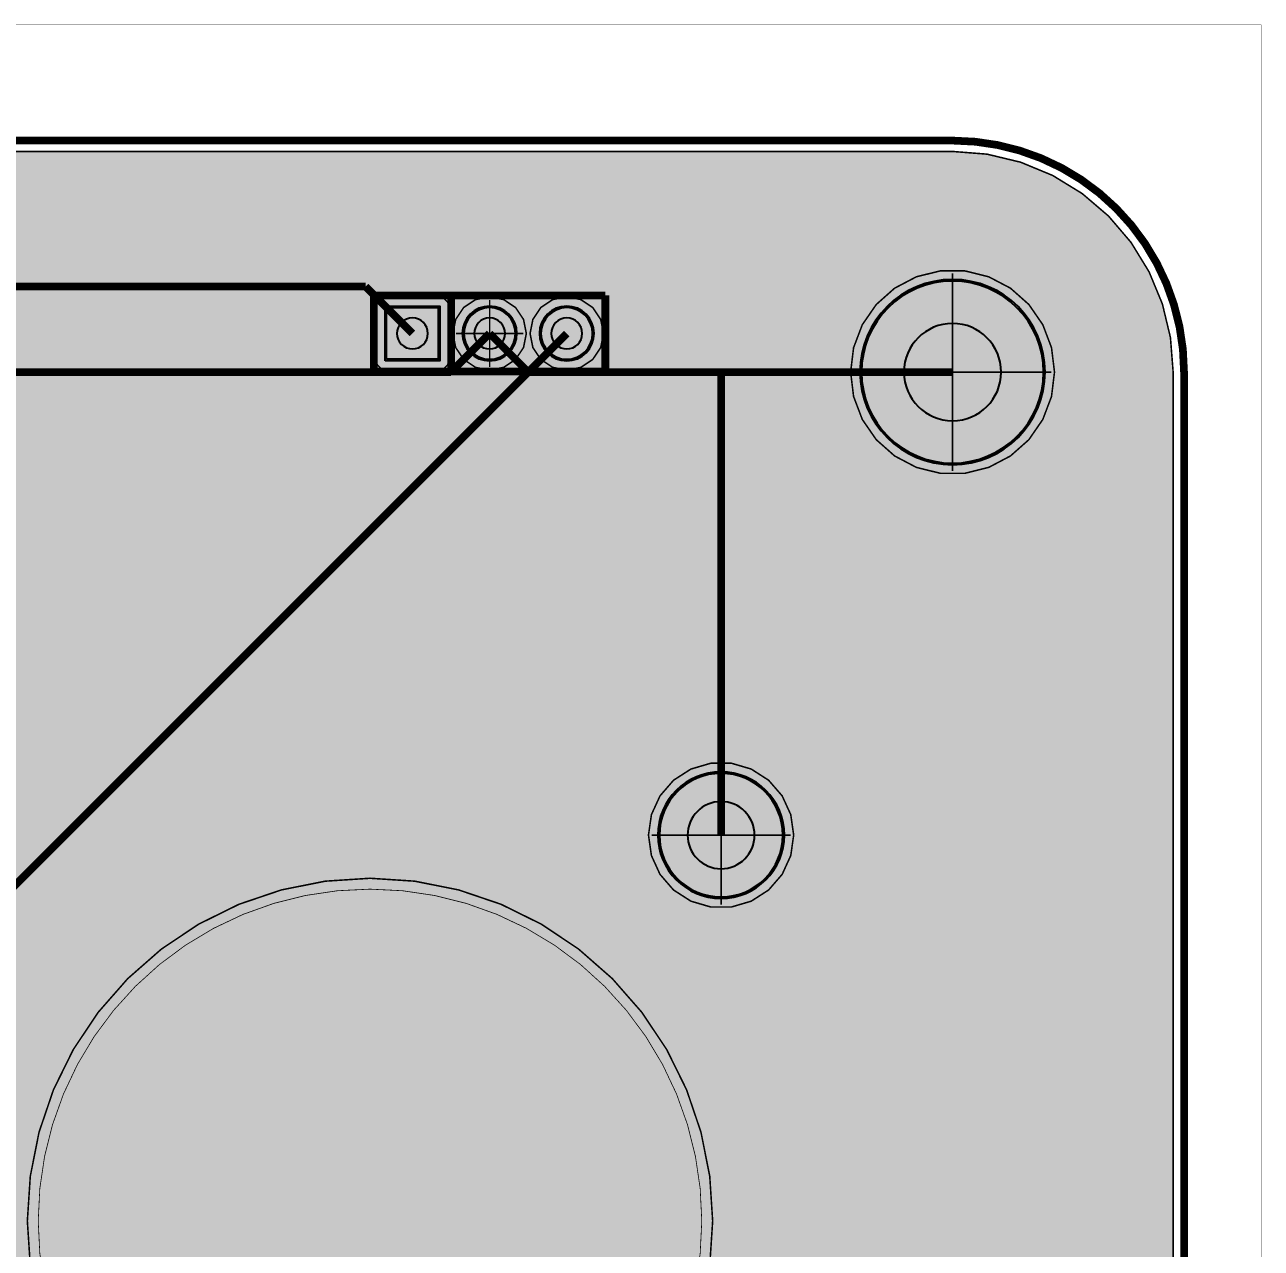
# Model space of a CAD drawing. Header units: millimetres. Extents: x -10 to 141, y 8 to 88.
# Drawn here: x 100.27 to 140.97, y 47.36 to 87.63 of the extents above; entities that cross this region are included whole.
import ezdxf

# ---------------------------------------------------------------- set-up
doc = ezdxf.new("R2010")
doc.units = ezdxf.units.MM
doc.header["$MEASUREMENT"] = 0
for name, color, linetype, true_color in [('Board-Outline-Layer', 7, 'Continuous', 0xff00ff), ('Bottom-Layer', 7, 'Continuous', 0x0000ff), ('Bottom-Paste-Mask-Layer', 7, 'Continuous', 0x800000), ('Bottom-Solder-Mask-Layer', 7, 'Continuous', 0xaa00ff), ('Hole-Layer', 7, 'Continuous', 0x222222), ('Multi-Layer', 7, 'Continuous', 0xc0c0c0), ('Top-Layer', 7, 'Continuous', 0xff0000), ('Top-Paste-Mask-Layer', 7, 'Continuous', 0x808080), ('Top-Silkscreen-Layer', 7, 'Continuous', 0xffcc00), ('Top-Solder-Mask-Layer', 7, 'Continuous', 0x800080)]:
    doc.layers.add(name, color=color, linetype=linetype, true_color=true_color)

msp = doc.modelspace()

# ---------------------------------------------------------------- hatches: boundary and pattern name
at = {"layer": 'Bottom-Layer'}
for points in [[(127.813, 76.2, 1), (133.807, 76.2, 1)], [(112.181, 76.621), (112.181, 78.321), (113.881, 78.321), (113.881, 76.621)], [(114.721, 77.471, 1), (116.421, 77.471, 1)], [(117.261, 77.471, 1), (118.961, 77.471, 1)], [(121.158, 60.96, 1), (125.222, 60.96, 1)]]:
    msp.add_hatch(color=256, dxfattribs=at).paths.add_polyline_path(points)
at = {"layer": 'Bottom-Paste-Mask-Layer'}
for points in [[(127.813, 76.2, 1), (133.807, 76.2, 1)], [(112.181, 76.621), (112.181, 78.321), (113.881, 78.321), (113.881, 76.621)], [(114.721, 77.471, 1), (116.421, 77.471, 1)], [(117.261, 77.471, 1), (118.961, 77.471, 1)], [(121.158, 60.96, 1), (125.222, 60.96, 1)]]:
    msp.add_hatch(color=256, dxfattribs=at).paths.add_polyline_path(points)
at = {"layer": 'Bottom-Solder-Mask-Layer'}
for points in [[(127.762, 76.2, 1), (133.858, 76.2, 1)], [(112.13, 76.57), (112.13, 78.372), (113.931, 78.372), (113.931, 76.57)], [(114.67, 77.471, 1), (116.471, 77.471, 1)], [(117.21, 77.471, 1), (119.011, 77.471, 1)], [(121.107, 60.96, 1), (125.273, 60.96, 1)]]:
    msp.add_hatch(color=256, dxfattribs=at).paths.add_polyline_path(points)
at = {"layer": 'Hole-Layer'}
for points in [[(112.521, 77.471, 1), (113.541, 77.471, 1)], [(115.061, 77.471, 1), (116.081, 77.471, 1)], [(117.601, 77.471, 1), (118.621, 77.471, 1)], [(129.21, 76.2, 1), (132.41, 76.2, 1)], [(122.085, 60.96, 1), (124.295, 60.96, 1)]]:
    msp.add_hatch(color=256, dxfattribs=at).paths.add_polyline_path(points)
at = {"layer": 'Multi-Layer'}
for points in [[(127.813, 76.2, 1), (133.807, 76.2, 1)], [(127.813, 76.2, 1), (133.807, 76.2, 1)], [(127.813, 76.2, 1), (133.807, 76.2, 1)], [(112.181, 76.621), (112.181, 78.321), (113.881, 78.321), (113.881, 76.621)], [(112.181, 76.621), (112.181, 78.321), (113.881, 78.321), (113.881, 76.621)], [(112.181, 76.621), (112.181, 78.321), (113.881, 78.321), (113.881, 76.621)], [(114.721, 77.471, 1), (116.421, 77.471, 1)], [(114.721, 77.471, 1), (116.421, 77.471, 1)], [(114.721, 77.471, 1), (116.421, 77.471, 1)], [(117.261, 77.471, 1), (118.961, 77.471, 1)], [(117.261, 77.471, 1), (118.961, 77.471, 1)], [(117.261, 77.471, 1), (118.961, 77.471, 1)], [(121.158, 60.96, 1), (125.222, 60.96, 1)], [(121.158, 60.96, 1), (125.222, 60.96, 1)], [(121.158, 60.96, 1), (125.222, 60.96, 1)], [(100.711, 48.26, 1), (122.555, 48.26, 1)]]:
    msp.add_hatch(color=256, dxfattribs=at).paths.add_polyline_path(points)
at = {"layer": 'Top-Layer'}
for points in [[(1.628, 76.2), (1.718, 77.336), (1.984, 78.444), (2.42, 79.497), (3.015, 80.469), (3.755, 81.335), (4.622, 82.075), (5.593, 82.671), (6.646, 83.107), (7.754, 83.373), (8.89, 83.462), (130.81, 83.462), (131.946, 83.373), (133.054, 83.107), (134.107, 82.671), (135.079, 82.075), (135.945, 81.335), (136.685, 80.469), (137.281, 79.497), (137.717, 78.444), (137.983, 77.336), (138.072, 76.2), (138.072, 20.32), (137.983, 19.184), (137.717, 18.076), (137.281, 17.023), (136.685, 16.052), (135.945, 15.185), (135.079, 14.445), (134.107, 13.85), (133.054, 13.414), (131.946, 13.148), (130.81, 13.058), (8.89, 13.058), (7.754, 13.148), (6.646, 13.414), (5.593, 13.85), (4.622, 14.445), (3.755, 15.185), (3.015, 16.052), (2.42, 17.023), (1.984, 18.076), (1.718, 19.184), (1.628, 20.32)], [(127.455, 76.2), (127.552, 75.397), (127.839, 74.641), (128.299, 73.975), (128.904, 73.439), (129.62, 73.063), (130.406, 72.869), (131.215, 72.869), (132, 73.063), (132.716, 73.439), (133.322, 73.975), (133.781, 74.641), (134.068, 75.397), (134.166, 76.2), (134.068, 77.003), (133.781, 77.759), (133.322, 78.425), (132.716, 78.962), (132, 79.337), (131.215, 79.531), (130.406, 79.531), (129.62, 79.337), (128.904, 78.962), (128.299, 78.425), (127.839, 77.759), (127.552, 77.003)], [(127.813, 76.2, 1), (133.807, 76.2, 1)], [(113.881, 76.263), (114.06, 76.311), (114.191, 76.442), (114.239, 76.621), (114.239, 78.321), (114.191, 78.5), (114.06, 78.631), (113.881, 78.679), (112.181, 78.679), (112.001, 78.631), (111.87, 78.5), (111.822, 78.321), (111.822, 76.621), (111.87, 76.442), (112.001, 76.311), (112.181, 76.263)], [(114.362, 77.471), (114.454, 77.008), (114.716, 76.617), (115.108, 76.355), (115.571, 76.263), (116.033, 76.355), (116.425, 76.617), (116.687, 77.008), (116.779, 77.471), (116.687, 77.933), (116.425, 78.325), (116.033, 78.587), (115.571, 78.679), (115.108, 78.587), (114.716, 78.325), (114.454, 77.933)], [(116.902, 77.471), (116.994, 77.008), (117.256, 76.617), (117.648, 76.355), (118.111, 76.263), (118.573, 76.355), (118.965, 76.617), (119.227, 77.008), (119.319, 77.471), (119.227, 77.933), (118.965, 78.325), (118.573, 78.587), (118.111, 78.679), (117.648, 78.587), (117.256, 78.325), (116.994, 77.933)], [(112.181, 76.621), (112.181, 78.321), (113.881, 78.321), (113.881, 76.621)], [(114.721, 77.471, 1), (116.421, 77.471, 1)], [(117.261, 77.471, 1), (118.961, 77.471, 1)], [(120.8, 60.96), (120.897, 60.287), (121.18, 59.668), (121.625, 59.154), (122.197, 58.786), (122.85, 58.594), (123.53, 58.594), (124.183, 58.786), (124.755, 59.154), (125.201, 59.668), (125.484, 60.287), (125.58, 60.96), (125.484, 61.634), (125.201, 62.252), (124.755, 62.766), (124.183, 63.134), (123.53, 63.326), (122.85, 63.326), (122.197, 63.134), (121.625, 62.766), (121.18, 62.252), (120.897, 61.634)], [(121.158, 60.96, 1), (125.222, 60.96, 1)], [(100.353, 48.26), (100.45, 46.788), (100.737, 45.341), (101.212, 43.943), (101.864, 42.62), (102.684, 41.393), (103.657, 40.284), (104.766, 39.311), (105.993, 38.491), (107.316, 37.839), (108.714, 37.364), (110.161, 37.076), (111.633, 36.98), (113.106, 37.076), (114.553, 37.364), (115.95, 37.839), (117.273, 38.491), (118.5, 39.311), (119.61, 40.284), (120.582, 41.393), (121.402, 42.62), (122.055, 43.943), (122.529, 45.341), (122.817, 46.788), (122.913, 48.26), (122.817, 49.732), (122.529, 51.18), (122.055, 52.577), (121.402, 53.9), (120.582, 55.127), (119.61, 56.236), (118.5, 57.209), (117.273, 58.029), (115.95, 58.682), (114.553, 59.156), (113.106, 59.444), (111.633, 59.54), (110.161, 59.444), (108.714, 59.156), (107.316, 58.682), (105.993, 58.029), (104.766, 57.209), (103.657, 56.236), (102.684, 55.127), (101.864, 53.9), (101.212, 52.577), (100.737, 51.18), (100.45, 49.732)]]:
    msp.add_hatch(color=256, dxfattribs=at).paths.add_polyline_path(points)
at = {"layer": 'Top-Paste-Mask-Layer'}
for points in [[(127.813, 76.2, 1), (133.807, 76.2, 1)], [(112.181, 76.621), (112.181, 78.321), (113.881, 78.321), (113.881, 76.621)], [(114.721, 77.471, 1), (116.421, 77.471, 1)], [(117.261, 77.471, 1), (118.961, 77.471, 1)], [(121.158, 60.96, 1), (125.222, 60.96, 1)]]:
    msp.add_hatch(color=256, dxfattribs=at).paths.add_polyline_path(points)
at = {"layer": 'Top-Solder-Mask-Layer'}
for points in [[(127.762, 76.2, 1), (133.858, 76.2, 1)], [(112.13, 76.57), (112.13, 78.372), (113.931, 78.372), (113.931, 76.57)], [(114.67, 77.471, 1), (116.471, 77.471, 1)], [(117.21, 77.471, 1), (119.011, 77.471, 1)], [(121.107, 60.96, 1), (125.273, 60.96, 1)]]:
    msp.add_hatch(color=256, dxfattribs=at).paths.add_polyline_path(points)

# ---------------------------------------------------------------- linework, layer by layer
at = {"layer": 'Board-Outline-Layer', "const_width": 0.254}
msp.add_lwpolyline([(1.27, 20.32), (1.27, 76.2, -0.414), (8.89, 83.82), (130.81, 83.82, -0.414), (138.43, 76.2), (138.43, 20.32, -0.414), (130.81, 12.7), (8.89, 12.7, -0.414)], format="xyb", close=True, dxfattribs=at)
at = {"layer": 'Bottom-Layer'}
for points, const_width in [([(92.998, 79.014), (111.487, 79.014)], 0.252), ([(111.487, 79.014), (113.031, 77.471)], 0.252), ([(88.928, 48.288), (118.111, 77.471)], 0.252), ([(114.301, 76.201), (115.571, 77.471)], 0.254), ([(97.791, 76.201), (114.301, 76.201)], 0.254)]:
    msp.add_lwpolyline(points, dxfattribs=dict(at, const_width=const_width))
msp.add_lwpolyline([(127.813, 76.2, 1), (133.807, 76.2), (133.807, 76.2, 1), (127.813, 76.2)], format="xyb", dxfattribs=at)
msp.add_lwpolyline([(112.181, 76.621), (112.181, 78.321), (113.881, 78.321), (113.881, 76.621)], close=True, dxfattribs=at)
for points in [[(114.721, 77.471, 1), (116.421, 77.471, 1)], [(117.261, 77.471, 1), (118.961, 77.471, 1)], [(121.158, 60.96, 1), (125.222, 60.96, 1)]]:
    msp.add_lwpolyline(points, format="xyb", close=True, dxfattribs=at)
at = {"layer": 'Bottom-Paste-Mask-Layer'}
msp.add_lwpolyline([(127.813, 76.2, 1), (133.807, 76.2), (133.807, 76.2, 1), (127.813, 76.2)], format="xyb", dxfattribs=at)
msp.add_lwpolyline([(112.181, 76.621), (112.181, 78.321), (113.881, 78.321), (113.881, 76.621)], close=True, dxfattribs=at)
for points in [[(114.721, 77.471, 1), (116.421, 77.471, 1)], [(117.261, 77.471, 1), (118.961, 77.471, 1)], [(121.158, 60.96, 1), (125.222, 60.96, 1)]]:
    msp.add_lwpolyline(points, format="xyb", close=True, dxfattribs=at)
at = {"layer": 'Bottom-Solder-Mask-Layer'}
msp.add_lwpolyline([(127.762, 76.2, 1), (133.858, 76.2, 1)], format="xyb", close=True, dxfattribs=at)
msp.add_lwpolyline([(112.13, 76.57), (112.13, 78.372), (113.931, 78.372), (113.931, 76.57)], close=True, dxfattribs=at)
for points in [[(114.67, 77.471, 1), (116.471, 77.471), (116.471, 77.471, 1), (114.67, 77.471)], [(117.21, 77.471, 1), (119.011, 77.471), (119.011, 77.471, 1), (117.21, 77.471)], [(121.107, 60.96, 1), (125.273, 60.96), (125.273, 60.96, 1), (121.107, 60.96)]]:
    msp.add_lwpolyline(points, format="xyb", dxfattribs=at)
at = {"layer": 'Hole-Layer'}
for points in [[(112.521, 77.471, 1), (113.541, 77.471, 1)], [(115.061, 77.471, 1), (116.081, 77.471, 1)], [(117.601, 77.471, 1), (118.621, 77.471, 1)], [(122.085, 60.96, 1), (124.295, 60.96, 1)]]:
    msp.add_lwpolyline(points, format="xyb", close=True, dxfattribs=at)
msp.add_lwpolyline([(129.21, 76.2, 1), (132.41, 76.2), (132.41, 76.2, 1), (129.21, 76.2)], format="xyb", dxfattribs=at)
at = {"layer": 'Multi-Layer'}
msp.add_lwpolyline([(127.813, 76.2, 1), (133.807, 76.2), (133.807, 76.2, 1), (127.813, 76.2)], format="xyb", dxfattribs=at)
msp.add_lwpolyline([(127.813, 76.2, 1), (133.807, 76.2), (133.807, 76.2, 1), (127.813, 76.2)], format="xyb", dxfattribs=at)
msp.add_lwpolyline([(127.813, 76.2, 1), (133.807, 76.2), (133.807, 76.2, 1), (127.813, 76.2)], format="xyb", dxfattribs=at)
msp.add_lwpolyline([(112.181, 76.621), (112.181, 78.321), (113.881, 78.321), (113.881, 76.621)], close=True, dxfattribs=at)
msp.add_lwpolyline([(112.181, 76.621), (112.181, 78.321), (113.881, 78.321), (113.881, 76.621)], close=True, dxfattribs=at)
msp.add_lwpolyline([(112.181, 76.621), (112.181, 78.321), (113.881, 78.321), (113.881, 76.621)], close=True, dxfattribs=at)
for points in [[(114.721, 77.471, 1), (116.421, 77.471, 1)], [(114.721, 77.471, 1), (116.421, 77.471, 1)], [(114.721, 77.471, 1), (116.421, 77.471, 1)], [(117.261, 77.471, 1), (118.961, 77.471, 1)], [(117.261, 77.471, 1), (118.961, 77.471, 1)], [(117.261, 77.471, 1), (118.961, 77.471, 1)], [(121.158, 60.96, 1), (125.222, 60.96, 1)], [(121.158, 60.96, 1), (125.222, 60.96, 1)], [(121.158, 60.96, 1), (125.222, 60.96, 1)]]:
    msp.add_lwpolyline(points, format="xyb", close=True, dxfattribs=at)
at = {"layer": 'Multi-Layer', "const_width": 0.0254}
msp.add_lwpolyline([(100.711, 48.26, 1), (122.555, 48.26, 1)], format="xyb", close=True, dxfattribs=at)
at = {"layer": 'Top-Layer'}
for points, const_width in [([(-10.16, 7.62), (-10.16, 87.63), (140.97, 87.63), (140.97, 7.62)], 0.00508), ([(127.455, 76.2), (127.552, 75.397), (127.839, 74.641), (128.299, 73.975), (128.904, 73.439), (129.62, 73.063), (130.406, 72.869), (131.215, 72.869), (132, 73.063), (132.716, 73.439), (133.322, 73.975), (133.781, 74.641), (134.068, 75.397), (134.166, 76.2), (134.068, 77.003), (133.781, 77.759), (133.322, 78.425), (132.716, 78.962), (132, 79.337), (131.215, 79.531), (130.406, 79.531), (129.62, 79.337), (128.904, 78.962), (128.299, 78.425), (127.839, 77.759), (127.552, 77.003)], 0.0508), ([(113.881, 76.263), (114.06, 76.311), (114.191, 76.442), (114.239, 76.621), (114.239, 78.321), (114.191, 78.5), (114.06, 78.631), (113.881, 78.679), (112.181, 78.679), (112.001, 78.631), (111.87, 78.5), (111.822, 78.321), (111.822, 76.621), (111.87, 76.442), (112.001, 76.311), (112.181, 76.263)], 0.0508), ([(114.362, 77.471), (114.454, 77.008), (114.716, 76.617), (115.108, 76.355), (115.571, 76.263), (116.033, 76.355), (116.425, 76.617), (116.687, 77.008), (116.779, 77.471), (116.687, 77.933), (116.425, 78.325), (116.033, 78.587), (115.571, 78.679), (115.108, 78.587), (114.716, 78.325), (114.454, 77.933)], 0.0508), ([(116.902, 77.471), (116.994, 77.008), (117.256, 76.617), (117.648, 76.355), (118.111, 76.263), (118.573, 76.355), (118.965, 76.617), (119.227, 77.008), (119.319, 77.471), (119.227, 77.933), (118.965, 78.325), (118.573, 78.587), (118.111, 78.679), (117.648, 78.587), (117.256, 78.325), (116.994, 77.933)], 0.0508), ([(120.8, 60.96), (120.897, 60.287), (121.18, 59.668), (121.625, 59.154), (122.197, 58.786), (122.85, 58.594), (123.53, 58.594), (124.183, 58.786), (124.755, 59.154), (125.201, 59.668), (125.484, 60.287), (125.58, 60.96), (125.484, 61.634), (125.201, 62.252), (124.755, 62.766), (124.183, 63.134), (123.53, 63.326), (122.85, 63.326), (122.197, 63.134), (121.625, 62.766), (121.18, 62.252), (120.897, 61.634)], 0.0508)]:
    msp.add_lwpolyline(points, close=True, dxfattribs=dict(at, const_width=const_width))
for points, const_width in [([(8.89, 83.462), (130.81, 83.462), (131.946, 83.373), (133.054, 83.107), (134.107, 82.671), (135.079, 82.075), (135.945, 81.335), (136.685, 80.469), (137.281, 79.497), (137.717, 78.444), (137.983, 77.336), (138.072, 76.2), (138.072, 20.32), (137.983, 19.184), (137.717, 18.076), (137.281, 17.023), (136.685, 16.052), (135.945, 15.185), (135.079, 14.445), (134.107, 13.85), (133.054, 13.414), (131.946, 13.148), (130.81, 13.058), (8.89, 13.058)], 0.0508), ([(130.81, 76.2), (130.81, 79.454)], 0.0508), ([(115.571, 77.471), (115.571, 78.577)], 0.0508), ([(115.571, 77.471), (114.464, 77.471)], 0.0508), ([(115.571, 77.471), (116.841, 76.201)], 0.254), ([(115.571, 77.471), (116.677, 77.471)], 0.0508), ([(115.571, 77.471), (115.571, 76.364)], 0.0508), ([(116.841, 76.201), (123.191, 76.201)], 0.254), ([(123.191, 76.201), (130.81, 76.201)], 0.254), ([(123.191, 76.201), (123.191, 60.96)], 0.254), ([(130.81, 76.2), (127.557, 76.2)], 0.0508), ([(130.81, 76.2), (134.064, 76.2)], 0.0508), ([(130.81, 76.2), (130.81, 72.946)], 0.0508), ([(123.19, 60.96), (123.19, 63.249)], 0.0508), ([(123.19, 60.96), (120.902, 60.96)], 0.0508), ([(123.19, 60.96), (125.479, 60.96)], 0.0508), ([(123.19, 60.96), (123.19, 58.672)], 0.0508), ([(122.817, 46.788), (122.913, 48.26), (122.817, 49.732), (122.529, 51.18), (122.055, 52.577), (121.402, 53.9), (120.582, 55.127), (119.61, 56.236), (118.5, 57.209), (117.273, 58.029), (115.95, 58.682), (114.553, 59.156), (113.106, 59.444), (111.633, 59.54), (110.161, 59.444), (108.714, 59.156), (107.316, 58.682), (105.993, 58.029), (104.766, 57.209), (103.657, 56.236), (102.684, 55.127), (101.864, 53.9), (101.212, 52.577), (100.737, 51.18), (100.45, 49.732), (100.353, 48.26), (100.45, 46.788)], 0.0508)]:
    msp.add_lwpolyline(points, dxfattribs=dict(at, const_width=const_width))
msp.add_lwpolyline([(127.813, 76.2, 1), (133.807, 76.2), (133.807, 76.2, 1), (127.813, 76.2)], format="xyb", dxfattribs=at)
msp.add_lwpolyline([(112.181, 76.621), (112.181, 78.321), (113.881, 78.321), (113.881, 76.621)], close=True, dxfattribs=at)
for points in [[(114.721, 77.471, 1), (116.421, 77.471, 1)], [(117.261, 77.471, 1), (118.961, 77.471, 1)], [(121.158, 60.96, 1), (125.222, 60.96, 1)]]:
    msp.add_lwpolyline(points, format="xyb", close=True, dxfattribs=at)
at = {"layer": 'Top-Paste-Mask-Layer'}
msp.add_lwpolyline([(127.813, 76.2, 1), (133.807, 76.2), (133.807, 76.2, 1), (127.813, 76.2)], format="xyb", dxfattribs=at)
msp.add_lwpolyline([(112.181, 76.621), (112.181, 78.321), (113.881, 78.321), (113.881, 76.621)], close=True, dxfattribs=at)
for points in [[(114.721, 77.471, 1), (116.421, 77.471, 1)], [(117.261, 77.471, 1), (118.961, 77.471, 1)], [(121.158, 60.96, 1), (125.222, 60.96, 1)]]:
    msp.add_lwpolyline(points, format="xyb", close=True, dxfattribs=at)
at = {"layer": 'Top-Silkscreen-Layer', "const_width": 0.254}
for points in [[(111.761, 78.721), (119.38, 78.721)], [(111.761, 76.221), (111.761, 78.721)], [(111.761, 78.721), (119.38, 78.721)], [(111.761, 76.221), (111.761, 78.721)], [(114.301, 78.721), (114.301, 76.221)], [(114.301, 78.721), (114.301, 76.221)], [(119.38, 78.721), (119.38, 76.221)], [(119.38, 78.721), (119.38, 76.221)], [(119.381, 76.221), (111.761, 76.221)], [(119.381, 76.221), (111.761, 76.221)]]:
    msp.add_lwpolyline(points, dxfattribs=at)
at = {"layer": 'Top-Solder-Mask-Layer'}
msp.add_lwpolyline([(127.762, 76.2, 1), (133.858, 76.2, 1)], format="xyb", close=True, dxfattribs=at)
msp.add_lwpolyline([(112.13, 76.57), (112.13, 78.372), (113.931, 78.372), (113.931, 76.57)], close=True, dxfattribs=at)
for points in [[(114.67, 77.471, 1), (116.471, 77.471), (116.471, 77.471, 1), (114.67, 77.471)], [(117.21, 77.471, 1), (119.011, 77.471), (119.011, 77.471, 1), (117.21, 77.471)], [(121.107, 60.96, 1), (125.273, 60.96), (125.273, 60.96, 1), (121.107, 60.96)]]:
    msp.add_lwpolyline(points, format="xyb", dxfattribs=at)

doc.saveas('drawing.dxf')
